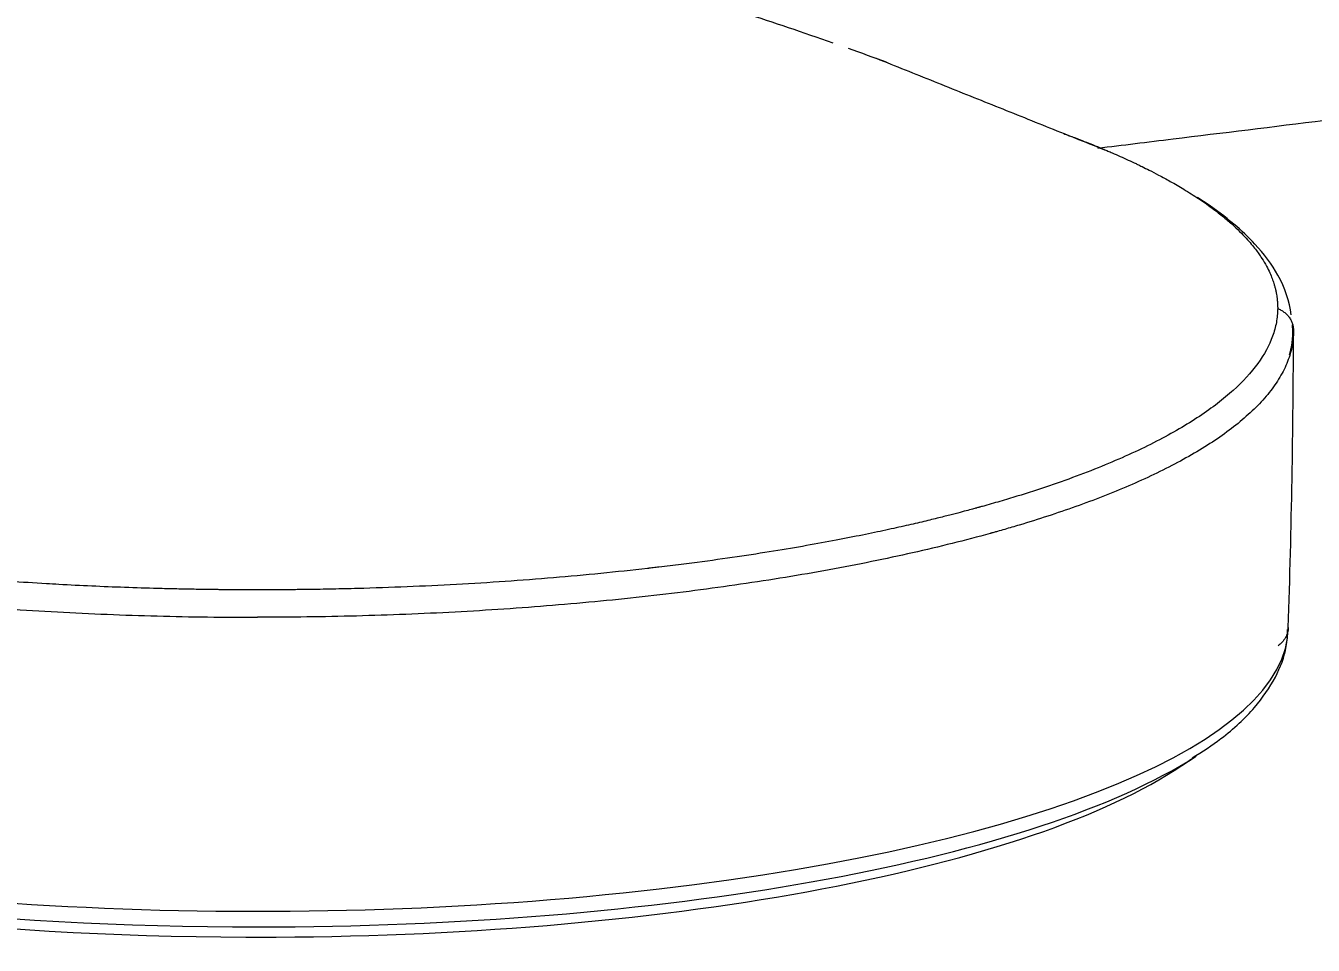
# Model space of a CAD drawing. Extents: x 19821 to 22981, y -91 to 2224.
# Drawn here: x 20730.9 to 20809, y 1928.5 to 1984.3 of the extents above; entities that cross this region are included whole.
import ezdxf

# ---------------------------------------------------------------- set-up
doc = ezdxf.new("R2010")
doc.units = 0
doc.header["$LTSCALE"] = 10
doc.header["$MEASUREMENT"] = 0
doc.header["$PDMODE"] = 3
doc.header["$PDSIZE"] = -10
doc.layers.get('0').update_dxf_attribs({"linetype": 'CONTINUOUS'})
doc.layers.get('DEFPOINTS').update_dxf_attribs({"linetype": 'CONTINUOUS'})
doc.layers.add('1', color=7, linetype='CONTINUOUS')
doc.styles.add('Daelim Dimension', font='NanumGothic.ttf')
doc.dimstyles.new('DEFAULT', dxfattribs={"dimscale": 2, "dimtxt": 2, "dimasz": 2, "dimexe": 0, "dimexo": 2, "dimgap": 1, "dimtad": 1, "dimdec": 1, "dimzin": 9, "dimdsep": 46, "dimtxsty": 'Daelim Dimension', "dimcen": 0.5, "dimclrd": 5, "dimclre": 5, "dimclrt": 256, "dimadec": 1, "dimazin": 0, "dimtfac": 1, "dimtdec": 1, "dimtix": 1, "dimtmove": 0, "dimatfit": 3, "dimfxl": 1, "dimtolj": 1, "dimtzin": 1, "dimlwd": 9, "dimlwe": 9, "dimarcsym": 0})

# ---------------------------------------------------------------- blocks, each defined once
blk = doc.blocks.new('*D22')
at = {"color": 5, "lineweight": 9, "ltscale": 0.5, "transparency": 16777216}
for p, q in [((20530.041, 1946.627), (20530.041, 1848.812)), ((20850.641, 1946.627), (20850.641, 1848.812)), ((20842.641, 1850.812), (20538.041, 1850.812))]:
    blk.add_line(p, q, dxfattribs=at)
at = {"color": 5, "ltscale": 0.5, "transparency": 16777216}
for points in [[(20538.041, 1852.145), (20538.041, 1849.479), (20530.041, 1850.812)], [(20842.641, 1852.145), (20842.641, 1849.479), (20850.641, 1850.812)]]:
    blk.add_solid(points, dxfattribs=at)
at = {"layer": 'DEFPOINTS', "color": 0, "ltscale": 0.5, "transparency": 16777216}
for p in [(20530.041, 1950.627), (20850.641, 1950.627), (20530.041, 1850.812)]:
    blk.add_point(p, dxfattribs=at)
at = {"color": 7, "ltscale": 0.5, "transparency": 16777216, "insert": (20635.03, 1863.713), "char_height": 20, "attachment_point": 5, "style": 'Daelim Dimension'}
blk.add_mtext('\\A1;321', dxfattribs=at)
blk = doc.blocks.new('*D25')
at = {"color": 5, "lineweight": 9, "ltscale": 0.5, "transparency": 16777216}
for p, q in [((20801.841, 2058.171), (21052.188, 2058.171)), ((21050.188, 1508.729), (21050.188, 2050.171)), ((20694.341, 1500.729), (21052.188, 1500.729))]:
    blk.add_line(p, q, dxfattribs=at)
at = {"color": 5, "ltscale": 0.5, "transparency": 16777216}
for points in [[(21048.854, 2050.171), (21051.521, 2050.171), (21050.188, 2058.171)], [(21048.854, 1508.729), (21051.521, 1508.729), (21050.188, 1500.729)]]:
    blk.add_solid(points, dxfattribs=at)
at = {"layer": 'DEFPOINTS', "color": 0, "ltscale": 0.5, "transparency": 16777216}
for p in [(20797.841, 2058.171), (21050.188, 2058.171), (20690.341, 1500.729)]:
    blk.add_point(p, dxfattribs=at)
at = {"color": 7, "ltscale": 0.5, "transparency": 16777216, "insert": (21037.415, 1779.45), "char_height": 20, "attachment_point": 5, "rotation": 90, "style": 'Daelim Dimension'}
blk.add_mtext('\\A1;557', dxfattribs=at)
blk = doc.blocks.new('*D26')
at = {"color": 5, "lineweight": 9, "ltscale": 0.5, "transparency": 16777216}
for p, q in [((20801.841, 2058.171), (20957.717, 2058.171)), ((20955.717, 2050.171), (20955.717, 1636.221)), ((20694.341, 1628.221), (20957.717, 1628.221))]:
    blk.add_line(p, q, dxfattribs=at)
at = {"color": 5, "ltscale": 0.5, "transparency": 16777216}
for points in [[(20954.383, 2050.171), (20957.05, 2050.171), (20955.717, 2058.171)], [(20954.383, 1636.221), (20957.05, 1636.221), (20955.717, 1628.221)]]:
    blk.add_solid(points, dxfattribs=at)
at = {"layer": 'DEFPOINTS', "color": 0, "ltscale": 0.5, "transparency": 16777216}
for p in [(20797.841, 2058.171), (20690.341, 1628.221), (20955.717, 1628.221)]:
    blk.add_point(p, dxfattribs=at)
at = {"color": 7, "ltscale": 0.5, "transparency": 16777216, "insert": (20942.815, 1843.196), "char_height": 20, "attachment_point": 5, "rotation": 90, "style": 'Daelim Dimension'}
blk.add_mtext('\\A1;430', dxfattribs=at)

msp = doc.modelspace()

# ---------------------------------------------------------------- linework, layer by layer
at = {"layer": '1', "color": 7, "linetype": 'Continuous', "lineweight": 18}
msp.add_line((20800.579, 1939.087), (20801.924, 1939.956), dxfattribs=at)
at = {"layer": '1', "color": 7, "linetype": 'Continuous', "lineweight": 13}
for centre, major_axis, start_param, end_param in [((20744.931, 1947.775), (62.577, 0), 3.941815, 6.283185), ((20744.931, 1946.658), (61.963, 0), 5.859226, 5.872654)]:
    msp.add_ellipse(centre, major_axis=major_axis, ratio=0.275637, start_param=start_param, end_param=end_param, dxfattribs=at)
at = {"layer": '1', "color": 7, "linetype": 'Continuous', "lineweight": 18}
for centre, major_axis, start_param, end_param in [((20744.931, 1946.658), (61.963, 0), 4.712389, 5.859226), ((20744.931, 1946.658), (61.963, 0), 5.872654, 5.879947), ((20744.931, 1945.63), (-60.5, 0), 1.570796, 2.738329), ((20744.931, 1946.658), (61.963, 0), 3.932096, 4.712389), ((20744.931, 1945.63), (-60.5, 0), 0.766243, 1.559016), ((20744.931, 1945.63), (-60.5, 0), 1.559016, 1.570796)]:
    msp.add_ellipse(centre, major_axis=major_axis, ratio=0.275637, start_param=start_param, end_param=end_param, dxfattribs=at)
for points, knots in [([(20795.951, 1976.886), (20797.446, 1977.069), (20801.909, 1977.617), (20809.396, 1978.536), (20818.431, 1979.646), (20826.998, 1980.698), (20835.017, 1981.682), (20841.558, 1982.485), (20847.145, 1983.171), (20852.267, 1983.8), (20858.031, 1984.508), (20863.602, 1985.192), (20868.925, 1985.846), (20873.936, 1986.461), (20879.373, 1987.128), (20885.29, 1987.855), (20891.749, 1988.648), (20898.797, 1989.513), (20906.069, 1990.406), (20913.285, 1991.292), (20920.166, 1992.137), (20926.682, 1992.937), (20932.036, 1993.595), (20936.108, 1994.095), (20938.879, 1994.435), (20940.05, 1994.579), (20940.215, 1994.599), (20940.213, 1994.599)], [0, 0, 0, 0, 0.025227, 0.073948, 0.118237, 0.162192, 0.201496, 0.237471, 0.26043, 0.286698, 0.316836, 0.351615, 0.377156, 0.40542, 0.43681, 0.471793, 0.510921, 0.554779, 0.603884, 0.6512, 0.702497, 0.757731, 0.816881, 0.867044, 0.919814, 0.975343, 1, 1, 1, 1]), ([(20779.877, 1983.26), (20778.053, 1983.903), (20773.421, 1985.48), (20766.224, 1987.612), (20760.555, 1989.373), (20756.966, 1990.558), (20755.531, 1991.052), (20754.891, 1991.28)], [0, 0, 0, 0, 0.172187, 0.446794, 0.719805, 0.855858, 1, 1, 1, 1]), ([(20793.875, 1977.766), (20793.926, 1977.748), (20794.015, 1977.715), (20794.205, 1977.645), (20794.405, 1977.57), (20794.658, 1977.474), (20794.931, 1977.37), (20795.319, 1977.218), (20795.79, 1977.029), (20796.222, 1976.851), (20796.478, 1976.743), (20796.563, 1976.706)], [0, 0, 0, 0, 0.054544, 0.09437, 0.203717, 0.269862, 0.369301, 0.502027, 0.700873, 0.899703, 1, 1, 1, 1]), ([(20807.694, 1966.749), (20807.58, 1967.587), (20807.103, 1969.061), (20805.681, 1970.929), (20804.209, 1972.317), (20802.968, 1973.249), (20802.16, 1973.781), (20801.999, 1973.885)], [0, 0, 0, 0, 0.306114, 0.562702, 0.747078, 0.950762, 1, 1, 1, 1]), ([(20801.669, 1939.848), (20802.308, 1940.225), (20803.776, 1941.2), (20805.486, 1942.817), (20806.792, 1944.685), (20807.4, 1946.309), (20807.476, 1947.293), (20807.472, 1947.639)], [0, 0, 0, 0, 0.173392, 0.433956, 0.666057, 0.884181, 1, 1, 1, 1])]:
    msp.add_open_spline(points, degree=3, knots=knots, dxfattribs=at)
for points, degree in [([(20783.123, 1982.098), (20782.342, 1982.382), (20781.57, 1982.66), (20780.804, 1982.932)], 3), ([(20796.553, 1976.69), (20782.512, 1982.324)], 1), ([(20807.508, 1947.774), (20807.712, 1953.777), (20807.82, 1959.782), (20807.83, 1965.788)], 3), ([(20807.585, 1964.324), (20807.855, 1965.235), (20807.764, 1966.158)], 2)]:
    msp.add_open_spline(points, degree=degree, dxfattribs=at)
at = {"layer": '1', "color": 7, "linetype": 'Continuous', "lineweight": 13}
for points, knots in [([(20796.563, 1976.706), (20796.647, 1976.671), (20796.898, 1976.563), (20797.311, 1976.382), (20797.795, 1976.162), (20798.144, 1975.999), (20798.423, 1975.865), (20798.691, 1975.735), (20799.12, 1975.522), (20799.697, 1975.223), (20800.405, 1974.837), (20801.222, 1974.362), (20802.119, 1973.795), (20802.947, 1973.21), (20803.652, 1972.653), (20804.203, 1972.171), (20804.657, 1971.73), (20805.029, 1971.334), (20805.33, 1970.982), (20805.569, 1970.677), (20805.757, 1970.417), (20805.967, 1970.103), (20806.183, 1969.739), (20806.387, 1969.328), (20806.531, 1968.978), (20806.627, 1968.701), (20806.692, 1968.478), (20806.74, 1968.287), (20806.78, 1968.096), (20806.805, 1967.942), (20806.822, 1967.822), (20806.834, 1967.732), (20806.845, 1967.63), (20806.854, 1967.524), (20806.861, 1967.42), (20806.865, 1967.329), (20806.867, 1967.252), (20806.868, 1967.19), (20806.868, 1967.153), (20806.867, 1967.137)], [0, 0, 0, 0, 0.012556, 0.037894, 0.063229, 0.088565, 0.094039, 0.108808, 0.132872, 0.166227, 0.208864, 0.260782, 0.321988, 0.392493, 0.447109, 0.49697, 0.542075, 0.582427, 0.618026, 0.648873, 0.67497, 0.696317, 0.743383, 0.784372, 0.81929, 0.848139, 0.86712, 0.886102, 0.905084, 0.924066, 0.93187, 0.9408, 0.950854, 0.962033, 0.972477, 0.981496, 0.989089, 0.995257, 1, 1, 1, 1]), ([(20806.868, 1967.137), (20806.865, 1966.857), (20806.839, 1966.577), (20806.735, 1966.017), (20806.659, 1965.737), (20806.355, 1964.901), (20806.054, 1964.346), (20805.257, 1963.249), (20804.761, 1962.705), (20803.579, 1961.636), (20802.893, 1961.109), (20801.338, 1960.075), (20800.469, 1959.569), (20798.555, 1958.582), (20797.511, 1958.102), (20795.258, 1957.172), (20794.049, 1956.723), (20792.12, 1956.075), (20791.458, 1955.864), (20790.437, 1955.553), (20789.92, 1955.4), (20789.305, 1955.224), (20788.994, 1955.137), (20788.838, 1955.093), (20788.76, 1955.072), (20788.721, 1955.061), (20788.701, 1955.055), (20788.691, 1955.053), (20788.687, 1955.051), (20788.684, 1955.051), (20788.683, 1955.05), (20788.682, 1955.05), (20788.682, 1955.05), (20788.682, 1955.05), (20788.682, 1955.05), (20788.682, 1955.05), (20788.68, 1955.05), (20788.633, 1955.037), (20788.428, 1954.98), (20788.087, 1954.888), (20787.767, 1954.802), (20787.398, 1954.706), (20787.19, 1954.652), (20786.725, 1954.533), (20786.467, 1954.468), (20785.9, 1954.328), (20785.591, 1954.253), (20784.919, 1954.093), (20784.555, 1954.009), (20783.772, 1953.832), (20783.352, 1953.739), (20782.453, 1953.546), (20781.974, 1953.446), (20780.953, 1953.24), (20780.412, 1953.134), (20779.263, 1952.917), (20778.656, 1952.807), (20777.374, 1952.583), (20776.699, 1952.47), (20775.278, 1952.242), (20774.532, 1952.128), (20772.967, 1951.901), (20772.148, 1951.788), (20770.862, 1951.621), (20770.424, 1951.566), (20769.752, 1951.484), (20769.413, 1951.444), (20769.011, 1951.396), (20768.808, 1951.373), (20768.706, 1951.361), (20768.655, 1951.355), (20768.63, 1951.353), (20768.617, 1951.351), (20768.611, 1951.35), (20768.608, 1951.35), (20768.606, 1951.35), (20768.605, 1951.35), (20768.605, 1951.35), (20768.605, 1951.35), (20768.604, 1951.35), (20768.604, 1951.35), (20766.734, 1951.136), (20764.825, 1950.947), (20760.951, 1950.622), (20758.985, 1950.486), (20755.014, 1950.268), (20753.009, 1950.187), (20750.491, 1950.119), (20749.734, 1950.101), (20748.851, 1950.084), (20748.409, 1950.077), (20748.188, 1950.074), (20748.077, 1950.073), (20748.022, 1950.072), (20747.994, 1950.072), (20747.98, 1950.071), (20747.973, 1950.071), (20747.97, 1950.071), (20747.968, 1950.071), (20747.967, 1950.071), (20747.967, 1950.071), (20747.967, 1950.071), (20747.967, 1950.071), (20747.966, 1950.071), (20747.859, 1950.07), (20747.678, 1950.067), (20747.299, 1950.063), (20747.154, 1950.062), (20746.91, 1950.059), (20746.782, 1950.058), (20746.619, 1950.057), (20746.535, 1950.056), (20746.492, 1950.056), (20746.471, 1950.056), (20746.46, 1950.056), (20746.455, 1950.056), (20746.452, 1950.056), (20746.451, 1950.056), (20746.45, 1950.056), (20746.45, 1950.056), (20746.449, 1950.056), (20746.117, 1950.053), (20745.824, 1950.052), (20745.318, 1950.05), (20745.105, 1950.05), (20744.931, 1950.05)], [0, 0, 0, 0, 0.020833, 0.020833, 0.041667, 0.041667, 0.083333, 0.083333, 0.125, 0.125, 0.166667, 0.166667, 0.208333, 0.208333, 0.25, 0.25, 0.291667, 0.291667, 0.3125, 0.3125, 0.322917, 0.328125, 0.330729, 0.332031, 0.332682, 0.333008, 0.333171, 0.333252, 0.333293, 0.333313, 0.333323, 0.333328, 0.333331, 0.333332, 0.333332, 0.333333, 0.333333, 0.354167, 0.375, 0.395833, 0.416667, 0.416667, 0.4375, 0.4375, 0.458333, 0.458333, 0.479167, 0.479167, 0.5, 0.5, 0.520833, 0.520833, 0.541667, 0.541667, 0.5625, 0.5625, 0.583333, 0.583333, 0.604167, 0.604167, 0.625, 0.625, 0.645833, 0.645833, 0.65625, 0.65625, 0.661458, 0.664063, 0.665365, 0.666016, 0.666341, 0.666504, 0.666585, 0.666626, 0.666646, 0.666656, 0.666662, 0.666664, 0.666665, 0.666665, 0.666667, 0.666667, 0.75, 0.75, 0.833333, 0.833333, 0.916667, 0.916667, 0.9375, 0.947917, 0.953125, 0.955729, 0.957031, 0.957682, 0.958008, 0.958171, 0.958252, 0.958293, 0.958313, 0.958323, 0.958328, 0.958331, 0.958331, 0.958333, 0.958333, 0.96875, 0.96875, 0.973958, 0.973958, 0.976563, 0.977865, 0.978516, 0.978841, 0.979004, 0.979085, 0.979126, 0.979146, 0.979156, 0.979162, 0.979162, 0.979167, 0.979167, 0.989583, 0.989583, 1, 1, 1, 1]), ([(20806.867, 1967.137), (20806.934, 1967.113), (20806.999, 1967.083), (20807.128, 1967.014), (20807.191, 1966.974), (20807.311, 1966.884), (20807.368, 1966.834), (20807.474, 1966.726), (20807.523, 1966.668), (20807.611, 1966.545), (20807.65, 1966.48), (20807.716, 1966.346), (20807.744, 1966.277), (20807.788, 1966.137), (20807.804, 1966.066), (20807.825, 1965.926), (20807.83, 1965.856), (20807.83, 1965.788)], [0, 0, 0, 0, 0.125, 0.125, 0.25, 0.25, 0.375, 0.375, 0.5, 0.5, 0.625, 0.625, 0.75, 0.75, 0.875, 0.875, 1, 1, 1, 1]), ([(20807.83, 1965.788), (20807.83, 1965.45), (20807.795, 1965.115), (20807.656, 1964.453), (20807.554, 1964.126), (20807.287, 1963.481), (20807.122, 1963.163), (20806.734, 1962.536), (20806.511, 1962.227), (20806.012, 1961.62), (20805.735, 1961.321), (20805.133, 1960.735), (20804.808, 1960.447), (20804.112, 1959.882), (20803.372, 1959.329), (20802.141, 1958.534), (20800.801, 1957.775), (20799.367, 1957.052), (20797.85, 1956.365), (20796.261, 1955.715), (20794.612, 1955.101), (20792.914, 1954.522), (20791.755, 1954.16), (20790.88, 1953.897), (20790.44, 1953.768), (20789.924, 1953.621), (20789.665, 1953.548), (20789.536, 1953.512), (20789.471, 1953.494), (20789.439, 1953.485), (20789.423, 1953.481), (20789.415, 1953.479), (20789.411, 1953.478), (20789.409, 1953.477), (20789.408, 1953.477), (20789.407, 1953.477), (20789.407, 1953.477), (20789.407, 1953.476), (20787.905, 1953.061), (20786.333, 1952.668), (20783.069, 1951.931), (20781.375, 1951.587), (20777.888, 1950.949), (20776.093, 1950.655), (20772.423, 1950.12), (20770.547, 1949.879), (20766.734, 1949.45), (20764.797, 1949.263), (20760.882, 1948.941), (20758.904, 1948.808), (20754.926, 1948.595), (20752.927, 1948.516), (20748.926, 1948.41), (20746.924, 1948.385), (20744.931, 1948.385)], [0, 0, 0, 0, 0.03125, 0.03125, 0.0625, 0.0625, 0.09375, 0.09375, 0.125, 0.125, 0.15625, 0.15625, 0.1875, 0.1875, 0.21875, 0.25, 0.28125, 0.3125, 0.34375, 0.375, 0.40625, 0.4375, 0.46875, 0.46875, 0.484375, 0.492187, 0.496094, 0.498047, 0.499023, 0.499512, 0.499756, 0.499878, 0.499939, 0.499969, 0.499985, 0.499992, 0.499992, 0.5, 0.5, 0.5625, 0.5625, 0.625, 0.625, 0.6875, 0.6875, 0.75, 0.75, 0.8125, 0.8125, 0.875, 0.875, 0.9375, 0.9375, 1, 1, 1, 1]), ([(20744.931, 1950.05), (20744.889, 1950.05), (20744.804, 1950.05), (20744.678, 1950.05), (20744.551, 1950.05), (20744.425, 1950.051), (20744.298, 1950.051), (20744.172, 1950.051), (20744.045, 1950.052), (20743.919, 1950.052), (20743.792, 1950.053), (20743.666, 1950.054), (20743.539, 1950.054), (20743.413, 1950.055), (20743.286, 1950.056), (20743.16, 1950.057), (20743.033, 1950.058), (20742.907, 1950.059), (20742.78, 1950.061), (20742.654, 1950.062), (20742.527, 1950.063), (20742.401, 1950.065), (20742.275, 1950.066), (20742.148, 1950.068), (20742.022, 1950.069), (20741.883, 1950.071), (20741.683, 1950.074), (20741.376, 1950.079), (20740.926, 1950.086), (20740.256, 1950.099), (20739.554, 1950.114), (20738.378, 1950.144), (20736.855, 1950.193), (20734.853, 1950.274), (20733.27, 1950.354), (20731.61, 1950.448), (20729.385, 1950.59), (20725.738, 1950.876), (20721.366, 1951.317), (20716.817, 1951.894), (20712.573, 1952.549), (20708.529, 1953.294), (20704.763, 1954.114), (20702.427, 1954.708), (20701.327, 1955.01)], [0, 0, 0, 0, 0.002616, 0.005233, 0.007849, 0.010465, 0.013082, 0.015698, 0.018314, 0.02093, 0.023546, 0.026162, 0.028778, 0.031393, 0.034009, 0.036625, 0.03924, 0.041856, 0.044471, 0.047087, 0.049702, 0.052318, 0.054933, 0.057548, 0.060163, 0.062778, 0.066184, 0.07255, 0.081878, 0.094166, 0.114169, 0.125553, 0.1674, 0.209247, 0.251094, 0.267141, 0.314337, 0.392675, 0.50215, 0.602571, 0.70299, 0.80341, 0.903835, 1, 1, 1, 1]), ([(20701.307, 1953.245), (20702.52, 1952.922), (20703.779, 1952.612), (20706.686, 1951.953), (20708.356, 1951.611), (20711.804, 1950.977), (20713.582, 1950.684), (20717.228, 1950.149), (20719.096, 1949.906), (20722.903, 1949.473), (20724.843, 1949.283), (20728.773, 1948.955), (20730.764, 1948.819), (20734.778, 1948.601), (20736.802, 1948.519), (20740.862, 1948.411), (20742.898, 1948.385), (20744.931, 1948.385)], [0, 0, 0, 0, 0.103598, 0.103598, 0.231656, 0.231656, 0.359713, 0.359713, 0.487771, 0.487771, 0.615828, 0.615828, 0.743885, 0.743885, 0.871943, 0.871943, 1, 1, 1, 1]), ([(20807.511, 1947.774), (20807.507, 1947.665), (20807.49, 1947.556), (20807.431, 1947.346), (20807.389, 1947.244), (20807.283, 1947.051), (20807.218, 1946.961), (20807.07, 1946.796), (20806.986, 1946.722), (20806.894, 1946.658)], [0, 0, 0, 0, 0.25, 0.25, 0.5, 0.5, 0.75, 0.75, 1, 1, 1, 1])]:
    msp.add_open_spline(points, degree=3, knots=knots, dxfattribs=at)

# ---------------------------------------------------------------- dimensions: what is measured, and where the dimension line sits
at = {"color": 5, "ltscale": 0.5}
for base, p1, p2, picture, middle in [((21050.188, 2058.171), (20690.341, 1500.729), (20797.841, 2058.171), '*D25', (21037.415, 1779.45)), ((20955.717, 1628.221), (20797.841, 2058.171), (20690.341, 1628.221), '*D26', (20942.815, 1843.196))]:
    dim = msp.add_linear_dim(base=base, p1=p1, p2=p2, angle=90, dimstyle='DEFAULT', override={"dimtxt": 10, "dimasz": 4, "dimexe": 1, "dimdec": 0, "dimclrt": 7}, dxfattribs=at)
    dim.commit()
    dim.dimension.update_dxf_attribs({"geometry": picture, "text_midpoint": middle})
dim = msp.add_linear_dim(base=(20530.041, 1850.812), p1=(20850.641, 1950.627), p2=(20530.041, 1950.627), dimstyle='DEFAULT', override={"dimtxt": 10, "dimasz": 4, "dimexe": 1, "dimdec": 0, "dimclrt": 7}, dxfattribs=at)
dim.commit()
dim.dimension.update_dxf_attribs({"geometry": '*D22', "text_midpoint": (20635.03, 1850.812), "dimtype": 160})

doc.saveas('drawing.dxf')
